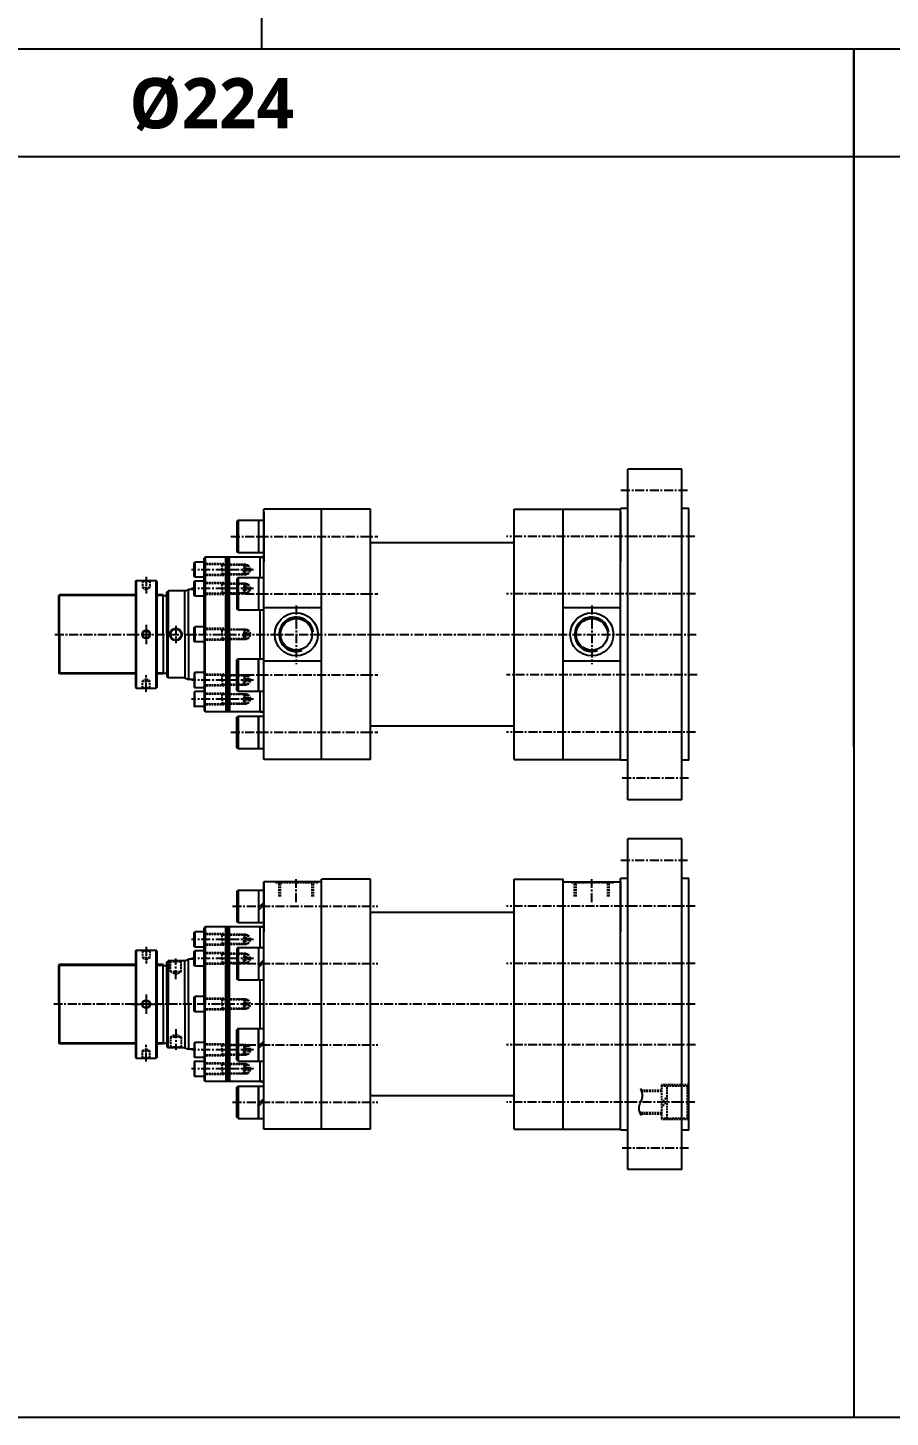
# Model space of a CAD drawing. Extents: x 0 to 8675, y 0 to 2968.
# Drawn here: x 5342 to 6541, y 0 to 1932 of the extents above; entities that cross this region are included whole.
import ezdxf

# ---------------------------------------------------------------- set-up
doc = ezdxf.new("R2010")
doc.units = 0
doc.header["$LTSCALE"] = 5
doc.header["$MEASUREMENT"] = 0
doc.header["$PDMODE"] = 34
doc.linetypes.add('CENTERX2', pattern=[4, 2.5, -0.5, 0.5, -0.5])
doc.linetypes.add('HIDDENX2', pattern=[0.75, 0.5, -0.25])
doc.layers.get('0').update_dxf_attribs({"linetype": 'CONTINUOUS'})
doc.layers.get('Defpoints').update_dxf_attribs({"linetype": 'CONTINUOUS'})
for name, color, linetype in [('CEN', 1, 'CENTERX2'), ('HID', 2, 'HIDDENX2'), ('ML', 3, 'CONTINUOUS'), ('테두리', 7, 'CONTINUOUS')]:
    doc.layers.add(name, color=color, linetype=linetype)
doc.styles.add('문자', font='romans.shx')

msp = doc.modelspace()

# ---------------------------------------------------------------- linework, layer by layer
for p, q in [((8674.5, 1902.7), (0, 1902.7)), ((6490.6, 931.7), (6490.6, 1902.7)), ((6490.6, 1902.7), (6490.6, 0)), ((8674.5, 1752.7), (0, 1752.7))]:
    msp.add_line(p, q)
at = {"layer": 'CEN'}
for p, q in [((6259.4, 1288.7), (6166, 1288.7)), ((5624.6, 1225), (5828.9, 1225)), ((6269.8, 1225), (6008, 1225)), ((5656, 1178.7), (5569.8, 1178.7)), ((5506.8, 1168.6), (5506.8, 1145.4)), ((5656, 1152.4), (5569.8, 1152.4)), ((5624.6, 1145.2), (5828.9, 1145.2)), ((6270.8, 1145.2), (6008, 1145.2)), ((5715.5, 1128.9), (5715.5, 1047.4)), ((6126.5, 1128.9), (6126.5, 1047.4)), ((5506.8, 1102.2), (5506.8, 1075.2)), ((5379.7, 1088.7), (5527.4, 1088.7)), ((5379.7, 1088.7), (6271.5, 1088.7)), ((5548, 1100.8), (5548, 1076.6)), ((5506.8, 1008.9), (5506.8, 1032.1)), ((5656, 1025.1), (5569.8, 1025.1)), ((5624.6, 1032.3), (5828.9, 1032.3)), ((6273, 1032.3), (6008, 1032.3)), ((5656, 998.7), (5569.8, 998.7)), ((5624.6, 952.5), (5828.9, 952.5)), ((6270.8, 952.5), (6008, 952.5)), ((6261.1, 888.7), (6166.9, 888.7)), ((6259.4, 774.4), (6166, 774.4)), ((5715.5, 716.3), (5715.5, 748.4)), ((6126.5, 716.3), (6126.5, 748.4)), ((5626.7, 710.6), (5828.9, 710.6)), ((5626.7, 710.6), (5828.9, 710.6)), ((6270.2, 710.6), (6008, 710.6)), ((5656, 664.4), (5569.8, 664.4)), ((5506.8, 654.2), (5506.8, 631)), ((5548, 609.2), (5548, 637.9)), ((5656, 638), (5569.8, 638)), ((5626.7, 630.8), (5828.9, 630.8)), ((6270.3, 630.8), (6008, 630.8)), ((5506.8, 587.8), (5506.8, 560.9)), ((6270.3, 574.4), (5378.3, 574.4)), ((5486.2, 574.4), (5527.4, 574.4)), ((5486.2, 574.4), (5527.4, 574.4)), ((5548, 539.5), (5548, 510.8)), ((5506.8, 494.5), (5506.8, 517.7)), ((5656, 510.7), (5569.8, 510.7)), ((5626.7, 517.9), (5828.9, 517.9)), ((6270.5, 517.9), (6008, 517.9)), ((5656, 484.4), (5569.8, 484.4)), ((5626.7, 438.1), (5828.9, 438.1)), ((6269.6, 438.1), (6008, 438.1)), ((6261.1, 374.4), (6166.9, 374.4))]:
    msp.add_line(p, q, dxfattribs=at)
at = {"layer": 'Defpoints', "color": 0, "linetype": 'ByBlock'}
for p in [(6261.5, 749.4), (5589, 681.9), (5589, 681.9), (5535.5, 515.9), (5589, 466.9), (5589, 466.9), (6261.5, 399.4)]:
    msp.add_point(p, dxfattribs=at)
at = {"layer": 'HID'}
for p, q in [((5622.5, 1186.7), (5587.5, 1186.7)), ((5645.3, 1185.7), (5587.5, 1185.7)), ((5612.6, 1184.9), (5611, 1185.7)), ((5612.6, 1178.7), (5612.6, 1185.7)), ((5648.4, 1184.9), (5612.6, 1184.9)), ((5612.6, 1178.7), (5612.6, 1171.7)), ((5642.6, 1185.7), (5642.6, 1178.7)), ((5642.6, 1185.7), (5643.5, 1184.9)), ((5642.6, 1171.7), (5642.6, 1178.7)), ((5643.5, 1184.9), (5643.5, 1178.7)), ((5643.5, 1172.6), (5643.5, 1178.7)), ((5645.3, 1185.7), (5645.3, 1178.7)), ((5645.3, 1185.7), (5646.9, 1184.9)), ((5645.3, 1171.7), (5645.3, 1178.7)), ((5648.4, 1184.9), (5652.3, 1178.7)), ((5648.4, 1178.7), (5648.4, 1184.9)), ((5648.4, 1178.7), (5648.4, 1184.9)), ((5648.4, 1172.6), (5652.3, 1178.7)), ((5648.4, 1178.7), (5648.4, 1172.6)), ((5648.4, 1178.7), (5648.4, 1172.6)), ((5501.8, 1162.7), (5500.8, 1163.7)), ((5501.8, 1162.7), (5501.8, 1153.7)), ((5501.8, 1162.7), (5511.8, 1162.7)), ((5511.8, 1162.7), (5512.8, 1163.7)), ((5511.8, 1162.7), (5511.8, 1153.7)), ((5645.3, 1171.7), (5587.5, 1171.7)), ((5622.5, 1170.7), (5587.5, 1170.7)), ((5622.5, 1160.4), (5587.5, 1160.4)), ((5612.6, 1172.6), (5611, 1171.7)), ((5648.4, 1172.6), (5612.6, 1172.6)), ((5642.6, 1171.7), (5643.5, 1172.6)), ((5645.3, 1171.7), (5646.9, 1172.6)), ((5501.8, 1153.7), (5506.8, 1150.6)), ((5501.8, 1153.7), (5511.8, 1153.7)), ((5506.8, 1150.6), (5511.8, 1153.7)), ((5645.3, 1159.4), (5587.5, 1159.4)), ((5645.3, 1145.4), (5587.5, 1145.4)), ((5622.5, 1144.4), (5587.5, 1144.4)), ((5612.6, 1158.5), (5611, 1159.4)), ((5612.6, 1146.2), (5611, 1145.4)), ((5612.6, 1152.4), (5612.6, 1159.4)), ((5648.4, 1158.5), (5612.6, 1158.5)), ((5612.6, 1152.4), (5612.6, 1145.4)), ((5648.4, 1146.2), (5612.6, 1146.2)), ((5642.6, 1159.4), (5642.6, 1152.4)), ((5642.6, 1159.4), (5643.5, 1158.5)), ((5642.6, 1145.4), (5642.6, 1152.4)), ((5642.6, 1145.4), (5643.5, 1146.2)), ((5643.5, 1158.5), (5643.5, 1152.4)), ((5643.5, 1146.2), (5643.5, 1152.4)), ((5645.3, 1159.4), (5645.3, 1152.4)), ((5645.3, 1159.4), (5646.9, 1158.5)), ((5645.3, 1145.4), (5645.3, 1152.4)), ((5645.3, 1145.4), (5646.9, 1146.2)), ((5648.4, 1152.4), (5648.4, 1158.5)), ((5648.4, 1152.4), (5648.4, 1158.5)), ((5648.4, 1158.5), (5652.3, 1152.4)), ((5648.4, 1146.2), (5652.3, 1152.4)), ((5648.4, 1152.4), (5648.4, 1146.2)), ((5648.4, 1152.4), (5648.4, 1146.2)), ((5622.5, 1096.7), (5587.5, 1096.7)), ((5645.3, 1095.7), (5587.5, 1095.7)), ((5612.6, 1094.9), (5611, 1095.7)), ((5612.6, 1082.6), (5611, 1081.7)), ((5612.6, 1088.7), (5612.6, 1095.7)), ((5648.4, 1094.9), (5612.6, 1094.9)), ((5612.6, 1088.7), (5612.6, 1081.7)), ((5648.4, 1082.6), (5612.6, 1082.6)), ((5642.6, 1095.7), (5642.6, 1088.7)), ((5642.6, 1095.7), (5643.5, 1094.9)), ((5642.6, 1081.7), (5642.6, 1088.7)), ((5642.6, 1081.7), (5643.5, 1082.6)), ((5643.5, 1094.9), (5643.5, 1088.7)), ((5643.5, 1082.6), (5643.5, 1088.7)), ((5645.3, 1095.7), (5645.3, 1088.7)), ((5645.3, 1095.7), (5646.9, 1094.9)), ((5645.3, 1081.7), (5645.3, 1088.7)), ((5645.3, 1081.7), (5646.9, 1082.6)), ((5648.4, 1094.9), (5652.3, 1088.7)), ((5648.4, 1088.7), (5648.4, 1094.9)), ((5648.4, 1088.7), (5648.4, 1094.9)), ((5648.4, 1088.7), (5648.4, 1082.6)), ((5648.4, 1088.7), (5648.4, 1082.6)), ((5648.4, 1082.6), (5652.3, 1088.7)), ((5645.3, 1081.7), (5587.5, 1081.7)), ((5622.5, 1080.7), (5587.5, 1080.7)), ((5501.8, 1023.7), (5506.8, 1026.9)), ((5506.8, 1026.9), (5511.8, 1023.7)), ((5622.5, 1033.1), (5587.5, 1033.1)), ((5645.3, 1032.1), (5587.5, 1032.1)), ((5612.6, 1031.2), (5611, 1032.1)), ((5612.6, 1025.1), (5612.6, 1032.1)), ((5648.4, 1031.2), (5612.6, 1031.2)), ((5612.6, 1025.1), (5612.6, 1018.1)), ((5642.6, 1032.1), (5643.5, 1031.2)), ((5642.6, 1032.1), (5643.5, 1031.2)), ((5642.6, 1032.1), (5642.6, 1025.1)), ((5642.6, 1032.1), (5642.6, 1025.1)), ((5642.6, 1018.1), (5642.6, 1025.1)), ((5642.6, 1018.1), (5642.6, 1025.1)), ((5643.5, 1031.2), (5643.5, 1025.1)), ((5643.5, 1031.2), (5643.5, 1025.1)), ((5643.5, 1019), (5643.5, 1025.1)), ((5643.5, 1019), (5643.5, 1025.1)), ((5645.3, 1032.1), (5646.9, 1031.2)), ((5645.3, 1032.1), (5646.9, 1031.2)), ((5645.3, 1032.1), (5645.3, 1025.1)), ((5645.3, 1032.1), (5645.3, 1025.1)), ((5645.3, 1018.1), (5645.3, 1025.1)), ((5645.3, 1018.1), (5645.3, 1025.1)), ((5648.4, 1025.1), (5648.4, 1031.2)), ((5648.4, 1025.1), (5648.4, 1031.2)), ((5648.4, 1031.2), (5652.3, 1025.1)), ((5648.4, 1025.1), (5648.4, 1031.2)), ((5648.4, 1025.1), (5648.4, 1031.2)), ((5648.4, 1031.2), (5652.3, 1025.1)), ((5648.4, 1019), (5652.3, 1025.1)), ((5648.4, 1025.1), (5648.4, 1019)), ((5648.4, 1025.1), (5648.4, 1019)), ((5648.4, 1019), (5652.3, 1025.1)), ((5648.4, 1025.1), (5648.4, 1019)), ((5648.4, 1025.1), (5648.4, 1019)), ((5501.8, 1014.7), (5500.8, 1013.7)), ((5501.8, 1014.7), (5501.8, 1023.7)), ((5501.8, 1023.7), (5511.8, 1023.7)), ((5501.8, 1014.7), (5511.8, 1014.7)), ((5511.8, 1014.7), (5511.8, 1023.7)), ((5511.8, 1014.7), (5512.8, 1013.7)), ((5645.3, 1018.1), (5587.5, 1018.1)), ((5622.5, 1017.1), (5587.5, 1017.1)), ((5622.5, 1006.7), (5587.5, 1006.7)), ((5645.3, 1005.7), (5587.5, 1005.7)), ((5612.6, 1019), (5611, 1018.1)), ((5612.6, 1004.9), (5611, 1005.7)), ((5648.4, 1019), (5612.6, 1019)), ((5612.6, 998.7), (5612.6, 1005.7)), ((5648.4, 1004.9), (5612.6, 1004.9)), ((5642.6, 1018.1), (5643.5, 1019)), ((5642.6, 1018.1), (5643.5, 1019)), ((5642.6, 1005.7), (5642.6, 998.7)), ((5642.6, 1005.7), (5643.5, 1004.9)), ((5642.6, 1005.7), (5643.5, 1004.9)), ((5643.5, 1004.9), (5643.5, 998.7)), ((5645.3, 1018.1), (5646.9, 1019)), ((5645.3, 1018.1), (5646.9, 1019)), ((5645.3, 1005.7), (5645.3, 998.7)), ((5645.3, 1005.7), (5646.9, 1004.9)), ((5645.3, 1005.7), (5646.9, 1004.9)), ((5648.4, 1004.9), (5652.3, 998.7)), ((5648.4, 998.7), (5648.4, 1004.9)), ((5648.4, 998.7), (5648.4, 1004.9)), ((5645.3, 991.7), (5587.5, 991.7)), ((5622.5, 990.7), (5587.5, 990.7)), ((5612.6, 992.6), (5611, 991.7)), ((5612.6, 998.7), (5612.6, 991.7)), ((5648.4, 992.6), (5612.6, 992.6)), ((5642.6, 991.7), (5642.6, 998.7)), ((5642.6, 991.7), (5643.5, 992.6)), ((5643.5, 992.6), (5643.5, 998.7)), ((5645.3, 991.7), (5645.3, 998.7)), ((5645.3, 991.7), (5646.9, 992.6)), ((5648.4, 998.7), (5648.4, 992.6)), ((5648.4, 998.7), (5648.4, 992.6)), ((5648.4, 992.6), (5652.3, 998.7)), ((5745.5, 743.4), (5685.5, 743.4)), ((5691.6, 724.4), (5691.6, 743.4)), ((5693.5, 724.4), (5693.5, 743.4)), ((5737.5, 724.4), (5737.5, 743.4)), ((5739.4, 724.4), (5739.4, 743.4)), ((5745.5, 743.4), (5745.5, 744.4)), ((5745.5, 743.4), (5745.5, 744.4)), ((6096.5, 743.4), (6096.5, 744.4)), ((6096.5, 743.4), (6096.5, 744.4)), ((6156.5, 743.4), (6096.5, 743.4)), ((6102.6, 724.4), (6102.6, 743.4)), ((6104.5, 724.4), (6104.5, 743.4)), ((6148.5, 724.4), (6148.5, 743.4)), ((6150.4, 724.4), (6150.4, 743.4)), ((6151.5, 743.4), (6151.5, 744.4)), ((6151.5, 743.4), (6151.5, 744.4)), ((6156.5, 743.4), (6156.5, 744.4)), ((6156.5, 743.4), (6156.5, 744.4)), ((5622.5, 672.4), (5587.5, 672.4)), ((5645.3, 671.4), (5587.5, 671.4)), ((5645.3, 657.4), (5587.5, 657.4)), ((5612.6, 670.5), (5611, 671.4)), ((5612.6, 658.2), (5611, 657.4)), ((5612.6, 664.4), (5612.6, 671.4)), ((5648.4, 670.5), (5612.6, 670.5)), ((5612.6, 664.4), (5612.6, 657.4)), ((5648.4, 658.2), (5612.6, 658.2)), ((5642.6, 671.4), (5642.6, 664.4)), ((5642.6, 671.4), (5643.5, 670.5)), ((5642.6, 657.4), (5642.6, 664.4)), ((5642.6, 657.4), (5643.5, 658.2)), ((5643.5, 670.5), (5643.5, 664.4)), ((5643.5, 658.2), (5643.5, 664.4)), ((5645.3, 671.4), (5645.3, 664.4)), ((5645.3, 671.4), (5646.9, 670.5)), ((5645.3, 657.4), (5645.3, 664.4)), ((5645.3, 657.4), (5646.9, 658.2)), ((5648.4, 670.5), (5652.3, 664.4)), ((5648.4, 664.4), (5648.4, 670.5)), ((5648.4, 664.4), (5648.4, 670.5)), ((5648.4, 658.2), (5652.3, 664.4)), ((5648.4, 664.4), (5648.4, 658.2)), ((5648.4, 664.4), (5648.4, 658.2)), ((5501.8, 648.4), (5500.8, 649.4)), ((5501.8, 648.4), (5501.8, 639.4)), ((5501.8, 648.4), (5511.8, 648.4)), ((5501.8, 639.4), (5511.8, 639.4)), ((5501.8, 639.4), (5506.8, 636.2)), ((5506.8, 636.2), (5511.8, 639.4)), ((5511.8, 648.4), (5512.8, 649.4)), ((5511.8, 648.4), (5511.8, 639.4)), ((5622.5, 656.4), (5587.5, 656.4)), ((5622.5, 646), (5587.5, 646)), ((5645.3, 645), (5587.5, 645)), ((5612.6, 644.1), (5611, 645)), ((5612.6, 638), (5612.6, 645)), ((5648.4, 644.1), (5612.6, 644.1)), ((5612.6, 638), (5612.6, 631)), ((5642.6, 645), (5642.6, 638)), ((5642.6, 645), (5643.5, 644.1)), ((5642.6, 631), (5642.6, 638)), ((5643.5, 644.1), (5643.5, 638)), ((5643.5, 631.9), (5643.5, 638)), ((5645.3, 645), (5645.3, 638)), ((5645.3, 645), (5646.9, 644.1)), ((5645.3, 631), (5645.3, 638)), ((5648.4, 638), (5648.4, 644.1)), ((5648.4, 638), (5648.4, 644.1)), ((5648.4, 644.1), (5652.3, 638)), ((5648.4, 631.9), (5652.3, 638)), ((5648.4, 638), (5648.4, 631.9)), ((5648.4, 638), (5648.4, 631.9)), ((5539.5, 634.9), (5540.5, 633.9)), ((5540.5, 633.9), (5555.5, 633.9)), ((5540.5, 619.9), (5540.5, 633.9)), ((5540.5, 619.9), (5555.5, 619.9)), ((5540.5, 619.9), (5548, 615.9)), ((5548, 615.9), (5555.5, 619.9)), ((5555.5, 633.9), (5556.5, 634.9)), ((5555.5, 619.9), (5555.5, 633.9)), ((5645.3, 631), (5587.5, 631)), ((5622.5, 630), (5587.5, 630)), ((5612.6, 631.9), (5611, 631)), ((5648.4, 631.9), (5612.6, 631.9)), ((5642.6, 631), (5643.5, 631.9)), ((5645.3, 631), (5646.9, 631.9)), ((5622.5, 582.4), (5587.5, 582.4)), ((5645.3, 581.4), (5587.5, 581.4)), ((5612.6, 580.5), (5611, 581.4)), ((5612.6, 574.4), (5612.6, 581.4)), ((5648.4, 580.5), (5612.6, 580.5)), ((5642.6, 581.4), (5643.5, 580.5)), ((5642.6, 581.4), (5642.6, 574.4)), ((5643.5, 580.5), (5643.5, 574.4)), ((5645.3, 581.4), (5646.9, 580.5)), ((5645.3, 581.4), (5645.3, 574.4)), ((5648.4, 580.5), (5652.3, 574.4)), ((5648.4, 574.4), (5648.4, 580.5)), ((5648.4, 574.4), (5648.4, 580.5)), ((5645.3, 567.4), (5587.5, 567.4)), ((5622.5, 566.4), (5587.5, 566.4)), ((5612.6, 568.2), (5611, 567.4)), ((5612.6, 574.4), (5612.6, 567.4)), ((5648.4, 568.2), (5612.6, 568.2)), ((5642.6, 567.4), (5642.6, 574.4)), ((5642.6, 567.4), (5643.5, 568.2)), ((5643.5, 568.2), (5643.5, 574.4)), ((5645.3, 567.4), (5645.3, 574.4)), ((5645.3, 567.4), (5646.9, 568.2)), ((5648.4, 574.4), (5648.4, 568.2)), ((5648.4, 574.4), (5648.4, 568.2)), ((5648.4, 568.2), (5652.3, 574.4)), ((5540.5, 528.9), (5548, 532.8)), ((5540.5, 528.9), (5555.5, 528.9)), ((5540.5, 528.9), (5540.5, 514.9)), ((5548, 532.8), (5555.5, 528.9)), ((5555.5, 528.9), (5555.5, 514.9)), ((5501.8, 509.4), (5506.8, 512.5)), ((5501.8, 500.4), (5501.8, 509.4)), ((5501.8, 509.4), (5511.8, 509.4)), ((5506.8, 512.5), (5511.8, 509.4)), ((5511.8, 500.4), (5511.8, 509.4)), ((5539.5, 513.9), (5540.5, 514.9)), ((5540.5, 514.9), (5555.5, 514.9)), ((5555.5, 514.9), (5556.5, 513.9)), ((5622.5, 518.7), (5587.5, 518.7)), ((5645.3, 517.7), (5587.5, 517.7)), ((5645.3, 503.7), (5587.5, 503.7)), ((5622.5, 502.7), (5587.5, 502.7)), ((5612.6, 516.8), (5611, 517.7)), ((5612.6, 504.6), (5611, 503.7)), ((5612.6, 510.7), (5612.6, 517.7)), ((5648.4, 516.8), (5612.6, 516.8)), ((5612.6, 510.7), (5612.6, 503.7)), ((5648.4, 504.6), (5612.6, 504.6)), ((5642.6, 517.7), (5642.6, 510.7)), ((5642.6, 517.7), (5642.6, 510.7)), ((5642.6, 517.7), (5643.5, 516.8)), ((5642.6, 517.7), (5643.5, 516.8)), ((5642.6, 503.7), (5642.6, 510.7)), ((5642.6, 503.7), (5642.6, 510.7)), ((5642.6, 503.7), (5643.5, 504.6)), ((5642.6, 503.7), (5643.5, 504.6)), ((5643.5, 516.8), (5643.5, 510.7)), ((5643.5, 516.8), (5643.5, 510.7)), ((5643.5, 504.6), (5643.5, 510.7)), ((5643.5, 504.6), (5643.5, 510.7)), ((5645.3, 517.7), (5645.3, 510.7)), ((5645.3, 517.7), (5645.3, 510.7)), ((5645.3, 517.7), (5646.9, 516.8)), ((5645.3, 517.7), (5646.9, 516.8)), ((5645.3, 503.7), (5645.3, 510.7)), ((5645.3, 503.7), (5645.3, 510.7)), ((5645.3, 503.7), (5646.9, 504.6)), ((5645.3, 503.7), (5646.9, 504.6)), ((5648.4, 510.7), (5648.4, 516.8)), ((5648.4, 510.7), (5648.4, 516.8)), ((5648.4, 516.8), (5652.3, 510.7)), ((5648.4, 510.7), (5648.4, 516.8)), ((5648.4, 510.7), (5648.4, 516.8)), ((5648.4, 516.8), (5652.3, 510.7)), ((5648.4, 504.6), (5652.3, 510.7)), ((5648.4, 510.7), (5648.4, 504.6)), ((5648.4, 510.7), (5648.4, 504.6)), ((5648.4, 504.6), (5652.3, 510.7)), ((5648.4, 510.7), (5648.4, 504.6)), ((5648.4, 510.7), (5648.4, 504.6)), ((5501.8, 500.4), (5500.8, 499.4)), ((5501.8, 500.4), (5511.8, 500.4)), ((5511.8, 500.4), (5512.8, 499.4)), ((5622.5, 492.4), (5587.5, 492.4)), ((5645.3, 491.4), (5587.5, 491.4)), ((5612.6, 490.5), (5611, 491.4)), ((5612.6, 484.4), (5612.6, 491.4)), ((5648.4, 490.5), (5612.6, 490.5)), ((5612.6, 484.4), (5612.6, 477.4)), ((5642.6, 491.4), (5642.6, 484.4)), ((5642.6, 491.4), (5643.5, 490.5)), ((5642.6, 491.4), (5643.5, 490.5)), ((5642.6, 477.4), (5642.6, 484.4)), ((5643.5, 490.5), (5643.5, 484.4)), ((5643.5, 478.2), (5643.5, 484.4)), ((5645.3, 491.4), (5645.3, 484.4)), ((5645.3, 491.4), (5646.9, 490.5)), ((5645.3, 491.4), (5646.9, 490.5)), ((5645.3, 477.4), (5645.3, 484.4)), ((5648.4, 490.5), (5652.3, 484.4)), ((5648.4, 484.4), (5648.4, 490.5)), ((5648.4, 484.4), (5648.4, 490.5)), ((5648.4, 484.4), (5648.4, 478.2)), ((5648.4, 484.4), (5648.4, 478.2)), ((5648.4, 478.2), (5652.3, 484.4)), ((5645.3, 477.4), (5587.5, 477.4)), ((5622.5, 476.4), (5587.5, 476.4)), ((5612.6, 478.2), (5611, 477.4)), ((5648.4, 478.2), (5612.6, 478.2)), ((5642.6, 477.4), (5643.5, 478.2)), ((5645.3, 477.4), (5646.9, 478.2)), ((6223.5, 454.6), (6195.6, 454.6)), ((6223.5, 453.1), (6196, 453.1)), ((6223.5, 462.1), (6223.5, 414.1)), ((6261.5, 462.1), (6223.5, 462.1)), ((6259.5, 460.6), (6223.5, 460.6)), ((6223.5, 436.6), (6231, 446)), ((6231, 415.6), (6231, 460.6)), ((6259.5, 415.6), (6259.5, 460.6)), ((6259.5, 460.6), (6261, 459.1)), ((6261, 417.1), (6261, 459.1)), ((6223.5, 430.5), (6231, 439.9)), ((6223.5, 423.1), (6193.6, 423.1)), ((6223.5, 421.6), (6194.3, 421.6)), ((6259.5, 415.6), (6223.5, 415.6)), ((6261.5, 414.1), (6223.5, 414.1)), ((6259.5, 415.6), (6261, 417.1))]:
    msp.add_line(p, q, dxfattribs=at)
at = {"layer": 'ML'}
for p, q in [((6176.5, 858.7), (6176.5, 1318.7)), ((6251.5, 1318.7), (6176.5, 1318.7)), ((6251.5, 858.7), (6251.5, 1318.7)), ((5670.5, 914.7), (5670.5, 1262.7)), ((5818.5, 1262.7), (5670.5, 1262.7)), ((5670.5, 914.7), (5670.5, 1262.7)), ((5670.5, 1258.7), (5670.5, 1189.6)), ((5750.5, 914.7), (5750.5, 1262.7)), ((5750.5, 914.7), (5750.5, 1262.7)), ((5818.5, 914.7), (5818.5, 1262.7)), ((5818.5, 914.7), (5818.5, 1262.7)), ((5818.5, 914.7), (5818.5, 1262.7)), ((6018.5, 914.7), (6018.5, 1262.7)), ((6018.5, 1262.7), (6166.5, 1262.7)), ((6018.5, 914.7), (6018.5, 1262.7)), ((6086.5, 914.7), (6086.5, 1262.7)), ((6086.5, 914.7), (6086.5, 1262.7)), ((6086.5, 914.7), (6086.5, 1262.7)), ((6166.5, 913.7), (6166.5, 1263.7)), ((6176.5, 1263.7), (6166.5, 1263.7)), ((6166.5, 1258.7), (6166.5, 1189.6)), ((6176.5, 914.7), (6176.5, 1262.7)), ((6261.5, 1263.7), (6251.5, 1263.7)), ((6251.5, 914.7), (6251.5, 1262.7)), ((6261.5, 913.7), (6261.5, 1263.7)), ((5634.5, 1247.5), (5633, 1246)), ((5634.5, 1247.5), (5633, 1246)), ((5633, 1246), (5633, 1204)), ((5633, 1246), (5633, 1204)), ((5634.5, 1247.5), (5634.5, 1202.5)), ((5634.5, 1247.5), (5670.5, 1247.5)), ((5634.5, 1247.5), (5634.5, 1202.5)), ((5634.5, 1247.5), (5670.5, 1247.5)), ((5663, 1247.5), (5663, 1202.5)), ((5663, 1247.5), (5663, 1202.5)), ((5670.5, 1247.5), (5670.5, 1202.5)), ((5634.5, 1202.5), (5633, 1204)), ((5634.5, 1202.5), (5633, 1204)), ((5634.5, 1202.5), (5670.5, 1202.5)), ((5634.5, 1202.5), (5670.5, 1202.5)), ((6018.5, 1216.2), (5818.5, 1216.2)), ((5573.5, 1188.4), (5574.3, 1189.2)), ((5573.5, 1169), (5573.5, 1188.4)), ((5574.3, 1189.2), (5574.3, 1168.2)), ((5587.5, 1189.2), (5574.3, 1189.2)), ((5589, 1196.2), (5587.5, 1194.7)), ((5587.5, 1088.7), (5587.5, 1194.7)), ((5589, 1196.2), (5589, 1088.7)), ((5670.5, 1196.2), (5589, 1196.2)), ((5617.5, 1088.7), (5617.5, 1196.2)), ((5619.1, 1088.7), (5619.1, 1196.2)), ((5620.8, 1088.7), (5620.8, 1196.2)), ((5622.5, 1088.7), (5622.5, 1196.2)), ((5665.5, 1167.7), (5665.5, 1196.2)), ((5665.5, 1196.2), (5670.5, 1196.2)), ((5491.8, 1162.7), (5492.8, 1163.7)), ((5491.8, 1162.7), (5491.8, 1014.7)), ((5492.8, 1163.7), (5492.8, 1013.7)), ((5492.8, 1163.7), (5520.8, 1163.7)), ((5520.8, 1013.7), (5520.8, 1163.7)), ((5521.8, 1162.7), (5520.8, 1163.7)), ((5521.8, 1162.7), (5521.8, 1014.7)), ((5574.3, 1168.2), (5573.5, 1169)), ((5573.5, 1162.1), (5574.3, 1162.9)), ((5573.5, 1142.7), (5573.5, 1162.1)), ((5587.5, 1168.2), (5574.3, 1168.2)), ((5574.3, 1162.9), (5574.3, 1141.9)), ((5587.5, 1162.9), (5574.3, 1162.9)), ((5634.5, 1167.7), (5633, 1166.2)), ((5634.5, 1167.7), (5633, 1166.2)), ((5633, 1166.2), (5633, 1124.2)), ((5633, 1166.2), (5633, 1124.2)), ((5634.5, 1167.7), (5634.5, 1122.7)), ((5634.5, 1167.7), (5670.5, 1167.7)), ((5634.5, 1167.7), (5634.5, 1122.7)), ((5634.5, 1167.7), (5670.5, 1167.7)), ((5663, 1167.7), (5663, 1122.7)), ((5663, 1167.7), (5663, 1122.7)), ((5386.5, 1143.7), (5385.5, 1142.7)), ((5385.5, 1088.7), (5385.5, 1142.7)), ((5386.5, 1088.7), (5386.5, 1143.7)), ((5491.8, 1143.7), (5386.5, 1143.7)), ((5530.5, 1143.7), (5521.8, 1143.7)), ((5530.5, 1088.7), (5530.5, 1143.7)), ((5530.5, 1142.7), (5535.5, 1142.7)), ((5535.5, 1147.2), (5537.5, 1149.2)), ((5535.5, 1088.7), (5535.5, 1147.2)), ((5537.5, 1149.2), (5537.5, 1088.7)), ((5560.5, 1149.2), (5537.5, 1149.2)), ((5560.5, 1149.2), (5565.5, 1151.2)), ((5560.5, 1088.7), (5560.5, 1149.2)), ((5565.5, 1088.7), (5565.5, 1151.2)), ((5573.5, 1151.2), (5565.5, 1151.2)), ((5573.5, 1151.2), (5565.5, 1151.2)), ((5574.3, 1141.9), (5573.5, 1142.7)), ((5587.5, 1141.9), (5574.3, 1141.9)), ((5634.5, 1122.7), (5633, 1124.2)), ((5634.5, 1122.7), (5633, 1124.2)), ((5634.5, 1122.7), (5670.5, 1122.7)), ((5634.5, 1122.7), (5670.5, 1122.7)), ((5665.5, 1054.8), (5665.5, 1122.7)), ((5750.5, 1125.8), (5670.5, 1125.8)), ((6166.5, 1125.8), (6086.5, 1125.8)), ((5385.5, 1088.7), (5385.5, 1034.7)), ((5386.5, 1088.7), (5386.5, 1033.7)), ((5530.5, 1088.7), (5530.5, 1033.7)), ((5535.5, 1088.7), (5535.5, 1030.2)), ((5537.5, 1028.2), (5537.5, 1088.7)), ((5560.5, 1088.7), (5560.5, 1028.2)), ((5565.5, 1088.7), (5565.5, 1026.2)), ((5573.5, 1098.4), (5574.3, 1099.2)), ((5573.5, 1079), (5573.5, 1098.4)), ((5574.3, 1099.2), (5574.3, 1078.2)), ((5587.5, 1099.2), (5574.3, 1099.2)), ((5587.5, 1088.7), (5587.5, 982.7)), ((5589, 981.2), (5589, 1088.7)), ((5617.5, 1088.7), (5617.5, 981.2)), ((5619.1, 1088.7), (5619.1, 981.2)), ((5620.8, 1088.7), (5620.8, 981.2)), ((5622.5, 1088.7), (5622.5, 981.2)), ((5574.3, 1078.2), (5573.5, 1079)), ((5587.5, 1078.2), (5574.3, 1078.2)), ((5634.5, 1054.8), (5633, 1053.3)), ((5634.5, 1054.8), (5633, 1053.3)), ((5633, 1053.3), (5633, 1011.3)), ((5633, 1011.3), (5633, 1053.3)), ((5634.5, 1054.8), (5634.5, 1009.8)), ((5634.5, 1054.8), (5670.5, 1054.8)), ((5634.5, 1009.8), (5634.5, 1054.8)), ((5634.5, 1054.8), (5670.5, 1054.8)), ((5663, 1054.8), (5663, 1009.8)), ((5663, 1009.8), (5663, 1054.8)), ((5750.5, 1051.6), (5670.5, 1051.6)), ((6166.5, 1051.6), (6086.5, 1051.6)), ((5386.5, 1033.7), (5385.5, 1034.7)), ((5491.8, 1033.7), (5386.5, 1033.7)), ((5530.5, 1033.7), (5521.8, 1033.7)), ((5530.5, 1034.7), (5535.5, 1034.7)), ((5535.5, 1030.2), (5537.5, 1028.2)), ((5560.5, 1028.2), (5537.5, 1028.2)), ((5560.5, 1028.2), (5565.5, 1026.2)), ((5573.5, 1026.2), (5565.5, 1026.2)), ((5573.5, 1026.2), (5565.5, 1026.2)), ((5574.3, 1035.6), (5573.5, 1034.8)), ((5573.5, 1034.8), (5573.5, 1015.4)), ((5574.3, 1014.6), (5574.3, 1035.6)), ((5587.5, 1035.6), (5574.3, 1035.6)), ((5491.8, 1014.7), (5492.8, 1013.7)), ((5492.8, 1013.7), (5520.8, 1013.7)), ((5521.8, 1014.7), (5520.8, 1013.7)), ((5573.5, 1015.4), (5574.3, 1014.6)), ((5574.3, 1009.2), (5573.5, 1008.4)), ((5573.5, 1008.4), (5573.5, 989)), ((5587.5, 1014.6), (5574.3, 1014.6)), ((5574.3, 988.2), (5574.3, 1009.2)), ((5587.5, 1009.2), (5574.3, 1009.2)), ((5634.5, 1009.8), (5633, 1011.3)), ((5634.5, 1009.8), (5633, 1011.3)), ((5634.5, 1009.8), (5670.5, 1009.8)), ((5634.5, 1009.8), (5670.5, 1009.8)), ((5665.5, 981.2), (5665.5, 1009.8)), ((5573.5, 989), (5574.3, 988.2)), ((5587.5, 988.2), (5574.3, 988.2)), ((5589, 981.2), (5587.5, 982.7)), ((5670.5, 981.2), (5589, 981.2)), ((5634.5, 975), (5633, 973.5)), ((5634.5, 975), (5633, 973.5)), ((5633, 973.5), (5633, 931.5)), ((5633, 931.5), (5633, 973.5)), ((5634.5, 975), (5634.5, 930)), ((5634.5, 975), (5670.5, 975)), ((5634.5, 930), (5634.5, 975)), ((5634.5, 975), (5670.5, 975)), ((5663, 975), (5663, 930)), ((5663, 930), (5663, 975)), ((5665.5, 981.2), (5670.5, 981.2)), ((6018.5, 961.2), (5818.5, 961.2)), ((5634.5, 930), (5633, 931.5)), ((5634.5, 930), (5633, 931.5)), ((5634.5, 930), (5670.5, 930)), ((5634.5, 930), (5670.5, 930)), ((5818.5, 914.7), (5670.5, 914.7)), ((6018.5, 914.7), (6166.5, 914.7)), ((6018.5, 914.7), (6086.5, 914.7)), ((6176.5, 913.7), (6166.5, 913.7)), ((6261.5, 913.7), (6251.5, 913.7)), ((6251.5, 858.7), (6176.5, 858.7)), ((6176.5, 344.4), (6176.5, 804.4)), ((6251.5, 804.4), (6176.5, 804.4)), ((6251.5, 344.4), (6251.5, 804.4)), ((5670.5, 400.4), (5670.5, 744.4)), ((5750.5, 744.4), (5670.5, 744.4)), ((5670.5, 400.4), (5670.5, 744.4)), ((5670.5, 744.4), (5670.5, 675.2)), ((5818.5, 748.4), (5750.5, 748.4)), ((5750.5, 400.4), (5750.5, 748.4)), ((5818.5, 400.4), (5818.5, 748.4)), ((5818.5, 400.4), (5818.5, 748.4)), ((6018.5, 400.4), (6018.5, 748.4)), ((6018.5, 748.4), (6086.5, 748.4)), ((6018.5, 400.4), (6018.5, 748.4)), ((6086.5, 400.4), (6086.5, 748.4)), ((6086.5, 400.4), (6086.5, 748.4)), ((6086.5, 744.4), (6166.5, 744.4)), ((6166.5, 399.4), (6166.5, 749.4)), ((6176.5, 749.4), (6166.5, 749.4)), ((6166.5, 400.4), (6166.5, 744.4)), ((6166.5, 744.4), (6166.5, 675.2)), ((6166.5, 744.4), (6166.5, 675.2)), ((6176.5, 400.4), (6176.5, 748.4)), ((6261.5, 749.4), (6251.5, 749.4)), ((6251.5, 400.4), (6251.5, 748.4)), ((6261.5, 399.4), (6261.5, 749.4)), ((5634.5, 733.1), (5633, 731.6)), ((5634.5, 733.1), (5633, 731.6)), ((5633, 731.6), (5633, 689.6)), ((5633, 731.6), (5633, 689.6)), ((5634.5, 733.1), (5634.5, 688.1)), ((5634.5, 733.1), (5670.5, 733.1)), ((5634.5, 733.1), (5634.5, 688.1)), ((5634.5, 733.1), (5670.5, 733.1)), ((5663, 733.1), (5663, 688.1)), ((5663, 733.1), (5663, 688.1)), ((5670.5, 715.9), (5663, 708.7)), ((5670.5, 712.5), (5663, 705.3)), ((6018.5, 701.9), (5818.5, 701.9)), ((5589, 681.9), (5587.5, 680.4)), ((5587.5, 574.4), (5587.5, 680.4)), ((5589, 681.9), (5589, 574.4)), ((5670.5, 681.9), (5589, 681.9)), ((5617.5, 574.4), (5617.5, 681.9)), ((5619.1, 574.4), (5619.1, 681.9)), ((5620.8, 574.4), (5620.8, 681.9)), ((5622.5, 574.4), (5622.5, 681.9)), ((5634.5, 688.1), (5633, 689.6)), ((5634.5, 688.1), (5633, 689.6)), ((5634.5, 688.1), (5670.5, 688.1)), ((5634.5, 688.1), (5670.5, 688.1)), ((5665.5, 653.3), (5665.5, 681.9)), ((5665.5, 681.9), (5670.5, 681.9)), ((5573.5, 674.1), (5574.3, 674.9)), ((5573.5, 654.7), (5573.5, 674.1)), ((5574.3, 674.9), (5574.3, 653.9)), ((5587.5, 674.9), (5574.3, 674.9)), ((5491.8, 648.4), (5492.8, 649.4)), ((5491.8, 648.4), (5491.8, 500.4)), ((5492.8, 649.4), (5492.8, 499.4)), ((5492.8, 649.4), (5520.8, 649.4)), ((5520.8, 499.4), (5520.8, 649.4)), ((5521.8, 648.4), (5520.8, 649.4)), ((5521.8, 648.4), (5521.8, 500.4)), ((5574.3, 653.9), (5573.5, 654.7)), ((5573.5, 647.7), (5574.3, 648.5)), ((5573.5, 628.3), (5573.5, 647.7)), ((5587.5, 653.9), (5574.3, 653.9)), ((5574.3, 648.5), (5574.3, 627.5)), ((5587.5, 648.5), (5574.3, 648.5)), ((5634.5, 653.3), (5633, 651.8)), ((5634.5, 653.3), (5633, 651.8)), ((5633, 651.8), (5633, 609.8)), ((5633, 651.8), (5633, 609.8)), ((5634.5, 653.3), (5634.5, 608.3)), ((5634.5, 653.3), (5670.5, 653.3)), ((5634.5, 653.3), (5634.5, 608.3)), ((5634.5, 653.3), (5670.5, 653.3)), ((5663, 653.3), (5663, 608.3)), ((5663, 653.3), (5663, 608.3)), ((5386.5, 629.4), (5385.5, 628.4)), ((5385.5, 574.4), (5385.5, 628.4)), ((5386.5, 574.4), (5386.5, 629.4)), ((5491.8, 629.4), (5386.5, 629.4)), ((5530.5, 629.4), (5521.8, 629.4)), ((5530.5, 574.4), (5530.5, 629.4)), ((5530.5, 628.4), (5535.5, 628.4)), ((5535.5, 632.9), (5537.5, 634.9)), ((5535.5, 574.4), (5535.5, 632.9)), ((5560.5, 634.9), (5537.5, 634.9)), ((5537.5, 634.9), (5537.5, 574.4)), ((5560.5, 634.9), (5565.5, 636.9)), ((5560.5, 574.4), (5560.5, 634.9)), ((5565.5, 574.4), (5565.5, 636.9)), ((5573.5, 636.9), (5565.5, 636.9)), ((5573.5, 636.9), (5565.5, 636.9)), ((5574.3, 627.5), (5573.5, 628.3)), ((5587.5, 627.5), (5574.3, 627.5)), ((5670.5, 636.1), (5663, 628.9)), ((5670.5, 632.7), (5663, 625.5)), ((5634.5, 608.3), (5633, 609.8)), ((5634.5, 608.3), (5633, 609.8)), ((5634.5, 608.3), (5670.5, 608.3)), ((5634.5, 608.3), (5670.5, 608.3)), ((5665.5, 540.4), (5665.5, 608.3)), ((5573.5, 584.1), (5574.3, 584.9)), ((5573.5, 564.7), (5573.5, 584.1)), ((5574.3, 584.9), (5574.3, 563.9)), ((5587.5, 584.9), (5574.3, 584.9)), ((5385.5, 574.4), (5385.5, 520.4)), ((5386.5, 574.4), (5386.5, 519.4)), ((5530.5, 574.4), (5530.5, 519.4)), ((5535.5, 574.4), (5535.5, 515.9)), ((5537.5, 513.9), (5537.5, 574.4)), ((5560.5, 574.4), (5560.5, 513.9)), ((5565.5, 574.4), (5565.5, 511.9)), ((5574.3, 563.9), (5573.5, 564.7)), ((5587.5, 563.9), (5574.3, 563.9)), ((5587.5, 574.4), (5587.5, 468.4)), ((5589, 466.9), (5589, 574.4)), ((5617.5, 574.4), (5617.5, 466.9)), ((5619.1, 574.4), (5619.1, 466.9)), ((5620.8, 574.4), (5620.8, 466.9)), ((5622.5, 574.4), (5622.5, 466.9)), ((5634.5, 540.4), (5633, 538.9)), ((5634.5, 540.4), (5633, 538.9)), ((5633, 538.9), (5633, 496.9)), ((5633, 496.9), (5633, 538.9)), ((5634.5, 540.4), (5634.5, 495.4)), ((5634.5, 540.4), (5670.5, 540.4)), ((5634.5, 495.4), (5634.5, 540.4)), ((5634.5, 540.4), (5670.5, 540.4)), ((5663, 540.4), (5663, 495.4)), ((5663, 495.4), (5663, 540.4)), ((5670.5, 523.2), (5663, 516)), ((5386.5, 519.4), (5385.5, 520.4)), ((5491.8, 519.4), (5386.5, 519.4)), ((5530.5, 519.4), (5521.8, 519.4)), ((5530.5, 520.4), (5535.5, 520.4)), ((5535.5, 515.9), (5537.5, 513.9)), ((5560.5, 513.9), (5537.5, 513.9)), ((5560.5, 513.9), (5565.5, 511.9)), ((5573.5, 511.9), (5565.5, 511.9)), ((5573.5, 511.9), (5565.5, 511.9)), ((5574.3, 521.2), (5573.5, 520.4)), ((5573.5, 520.4), (5573.5, 501)), ((5574.3, 500.2), (5574.3, 521.2)), ((5587.5, 521.2), (5574.3, 521.2)), ((5670.5, 519.8), (5663, 512.6)), ((5491.8, 500.4), (5492.8, 499.4)), ((5492.8, 499.4), (5520.8, 499.4)), ((5521.8, 500.4), (5520.8, 499.4)), ((5573.5, 501), (5574.3, 500.2)), ((5574.3, 494.9), (5573.5, 494.1)), ((5573.5, 494.1), (5573.5, 474.7)), ((5587.5, 500.2), (5574.3, 500.2)), ((5574.3, 473.9), (5574.3, 494.9)), ((5587.5, 494.9), (5574.3, 494.9)), ((5634.5, 495.4), (5633, 496.9)), ((5634.5, 495.4), (5633, 496.9)), ((5634.5, 495.4), (5670.5, 495.4)), ((5634.5, 495.4), (5670.5, 495.4)), ((5665.5, 466.9), (5665.5, 495.4)), ((5573.5, 474.7), (5574.3, 473.9)), ((5587.5, 473.9), (5574.3, 473.9)), ((5589, 466.9), (5587.5, 468.4)), ((5670.5, 466.9), (5589, 466.9)), ((5665.5, 466.9), (5670.5, 466.9)), ((5634.5, 460.6), (5633, 459.1)), ((5634.5, 460.6), (5633, 459.1)), ((5633, 459.1), (5633, 417.1)), ((5633, 417.1), (5633, 459.1)), ((5634.5, 460.6), (5634.5, 415.6)), ((5634.5, 460.6), (5670.5, 460.6)), ((5634.5, 415.6), (5634.5, 460.6)), ((5634.5, 460.6), (5670.5, 460.6)), ((5663, 460.6), (5663, 415.6)), ((5663, 415.6), (5663, 460.6)), ((6018.5, 446.9), (5818.5, 446.9)), ((5670.5, 443.4), (5663, 436.2)), ((5670.5, 440), (5663, 432.8)), ((5634.5, 415.6), (5633, 417.1)), ((5634.5, 415.6), (5633, 417.1)), ((5634.5, 415.6), (5670.5, 415.6)), ((5634.5, 415.6), (5670.5, 415.6)), ((5818.5, 400.4), (5670.5, 400.4)), ((6018.5, 400.4), (6166.5, 400.4)), ((6176.5, 399.4), (6166.5, 399.4)), ((6261.5, 399.4), (6251.5, 399.4)), ((6251.5, 344.4), (6176.5, 344.4))]:
    msp.add_line(p, q, dxfattribs=at)
for centre, radius in [((5715.5, 1088.7), 30), ((5715.5, 1088.7), 22), ((6126.5, 1088.7), 30), ((6126.5, 1088.7), 22), ((5506.8, 1088.7), 5.7), ((5506.8, 1088.7), 5), ((5548, 1088.7), 8.5), ((5548, 1088.7), 7.5), ((5506.8, 574.4), 5.7), ((5506.8, 574.4), 5)]:
    msp.add_circle(centre, radius, dxfattribs=at)
at = {"layer": 'ML', "color": 2}
msp.add_spline([(6195.1, 419.8), (6192.1, 429.6), (6196.8, 445.9), (6194.8, 457.2)], degree=3, dxfattribs=at)
at = {"layer": '테두리'}
for p, q in [((5667.6, 1902.7), (5667.6, 2967.8)), ((5491.8, 1142.7), (5385.5, 1142.7)), ((5530.5, 1142.7), (5521.8, 1142.7)), ((5491.8, 1034.7), (5385.5, 1034.7)), ((5530.5, 1034.7), (5521.8, 1034.7)), ((5491.8, 628.4), (5385.5, 628.4)), ((5530.5, 628.4), (5521.8, 628.4)), ((5491.8, 520.4), (5385.5, 520.4)), ((5530.5, 520.4), (5521.8, 520.4)), ((0, 0), (8674.5, 0))]:
    msp.add_line(p, q, dxfattribs=at)
for centre in [(5715.5, 1088.7), (6126.5, 1088.7)]:
    msp.add_arc(centre, 23.9, 8.1492, 289.5577, dxfattribs=at)

# ---------------------------------------------------------------- texts
at = {"insert": (5483.5, 1862.4), "char_height": 70, "attachment_point": 1, "style": '문자'}
msp.add_mtext_dynamic_manual_height_columns('{\\fMalgun Gothic|b1|i0|c129|p50;%%C224}', width=124.533, gutter_width=16, heights=[-75.6], dxfattribs=at)

doc.saveas('drawing.dxf')
